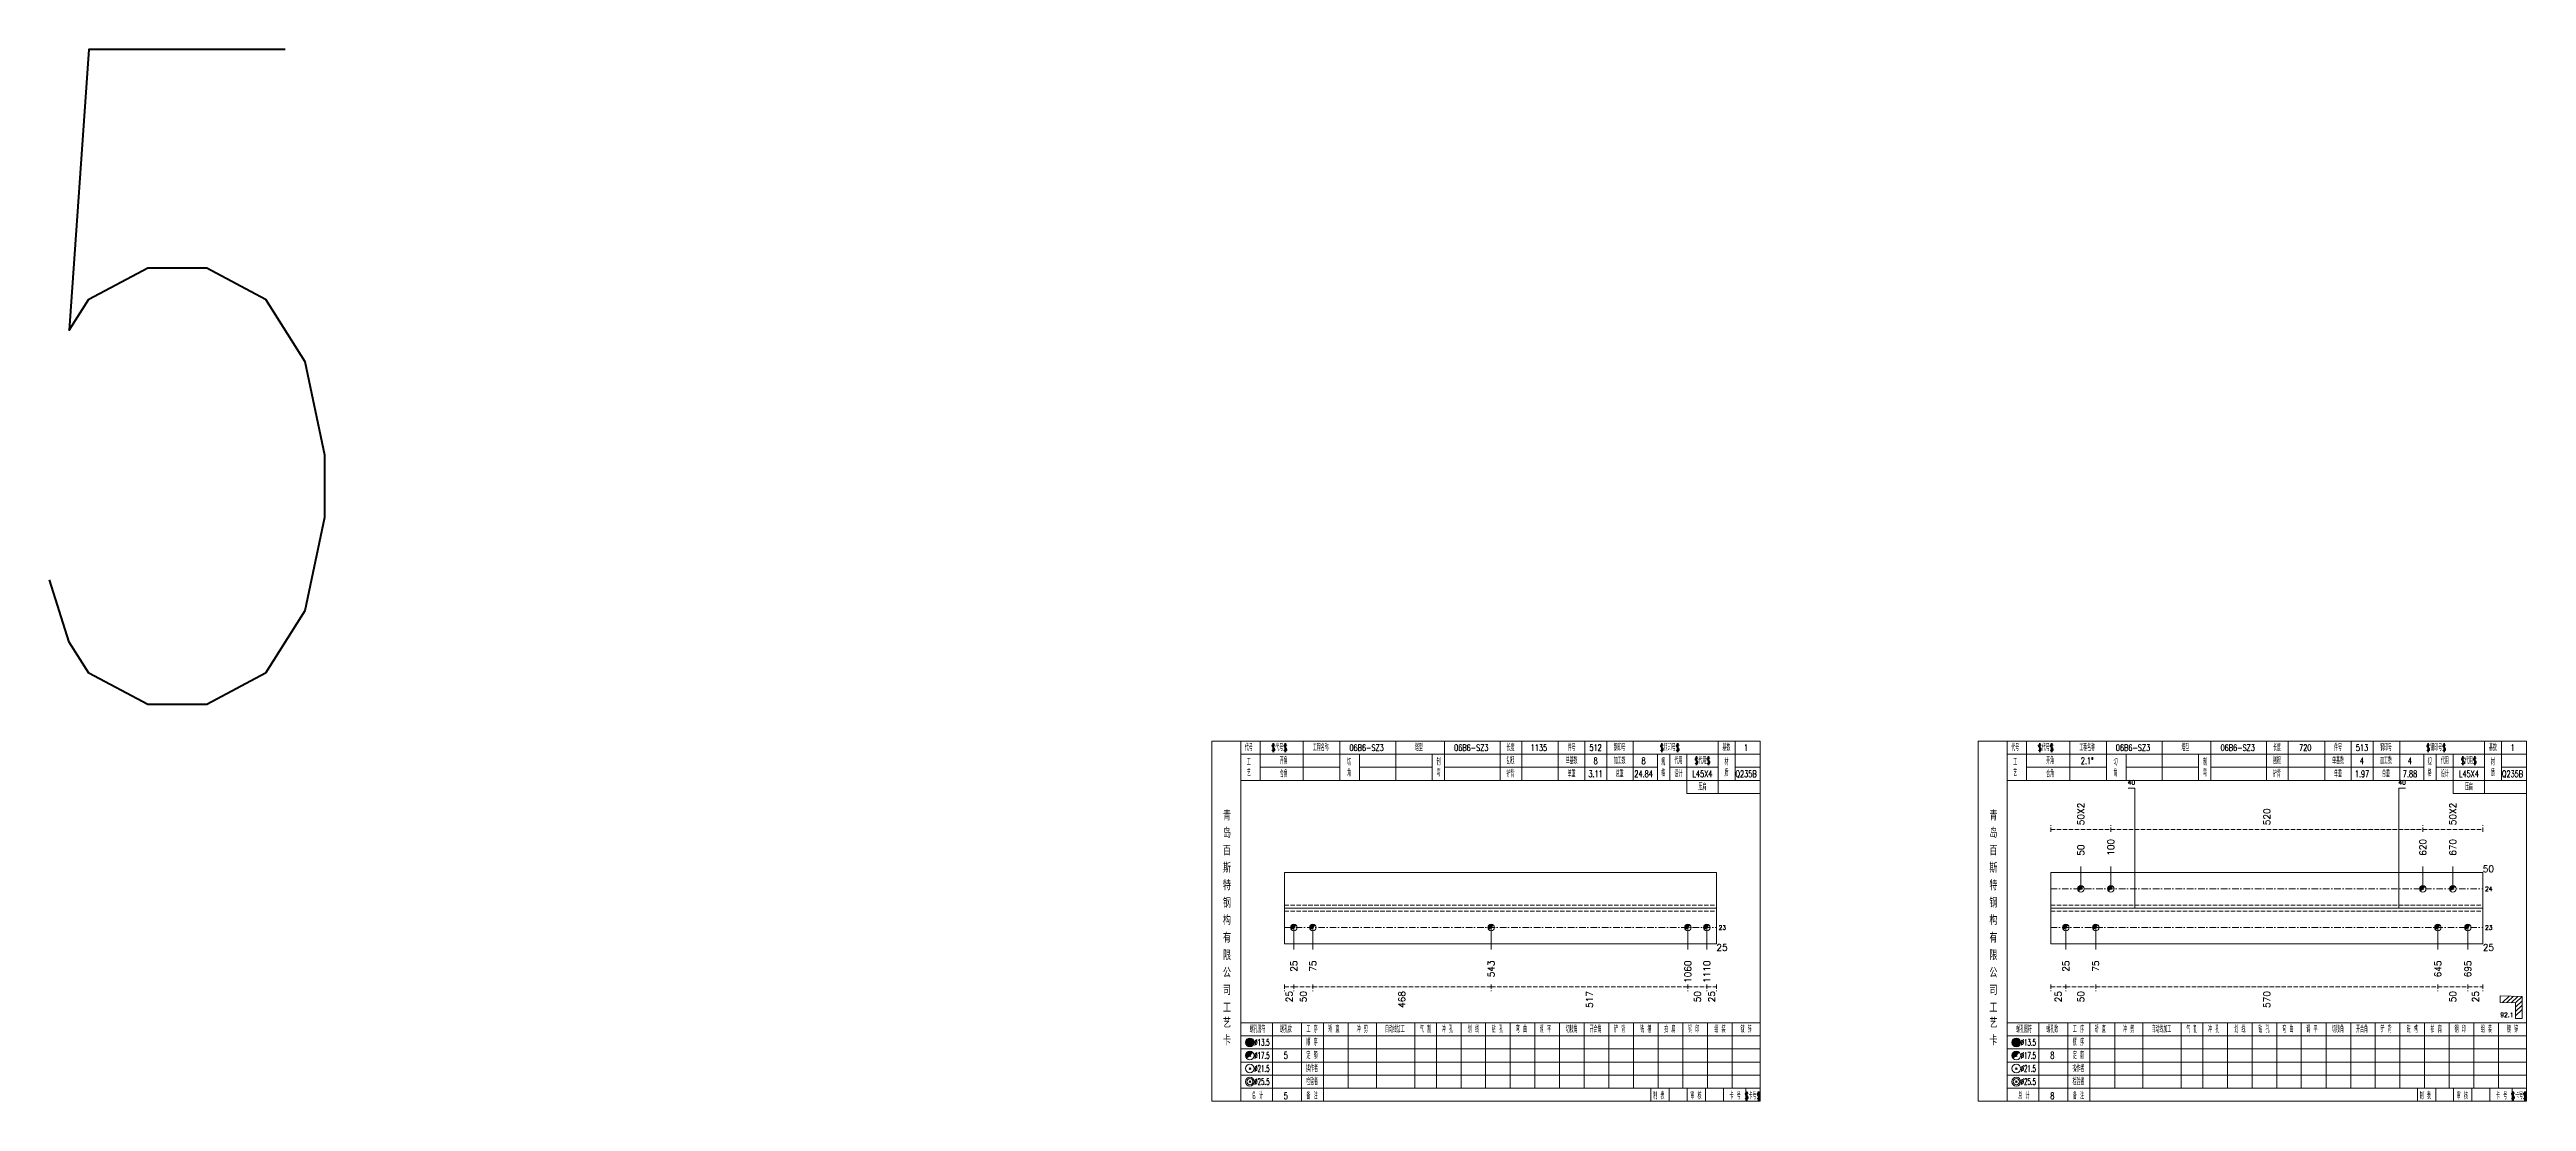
# Model space of a CAD drawing. Extents: x -533 to 8774, y 0 to 7979.
# Drawn here: x -533 to 603, y 4289 to 4771 of the extents above; entities that cross this region are included whole.
import ezdxf
from ezdxf.enums import TextEntityAlignment as Align

# ---------------------------------------------------------------- set-up
doc = ezdxf.new("R2010")
doc.units = 0
doc.header["$MEASUREMENT"] = 0
doc.linetypes.add('一点画线', pattern=[5.2, 3, -1, 0.2, -1])
doc.linetypes.add('虚线', pattern=[2.75, 2, -0.75])
doc.layers.get('0').update_dxf_attribs({"linetype": 'CONTINUOUS', "lineweight": 25})
for name, color, linetype, lineweight in [('1', 7, 'CONTINUOUS', 25), ('2', 7, 'CONTINUOUS', 25), ('4', 7, 'CONTINUOUS', 25), ('5', 7, 'CONTINUOUS', 25)]:
    doc.layers.add(name, color=color, linetype=linetype, lineweight=lineweight)
doc.styles.get("Standard").update_dxf_attribs({"font": 'simplex.shx', "width": 0.7, "height": 3, "bigfont": 'gbhzfs.shx'})

# ---------------------------------------------------------------- blocks, each defined once
blk = doc.blocks.new('孔17.5')
at = {"layer": '5', "color": 7, "linetype": 'Continuous', "lineweight": 0}
for p, q in [((-0.2, -0.2), (0.2, 0.2)), ((-0.2, 0.2), (0.2, -0.2))]:
    blk.add_line(p, q, dxfattribs=at)
at = {"layer": '5', "color": 7, "linetype": 'Continuous', "lineweight": 13}
blk.add_circle((0, 0), 1, dxfattribs=at)
for radius in [0.9, 0.8, 0.7, 0.6, 0.5, 0.4, 0.3, 0.2, 0.1]:
    blk.add_arc((0, 0), radius, 45, 225, dxfattribs=at)

msp = doc.modelspace()

# ---------------------------------------------------------------- linework, layer by layer
at = {"color": 8, "linetype": '虚线', "lineweight": 9}
for p, q in [((384.7, 4412.9), (384.7, 4415.9)), ((384.7, 4413.9), (412.2, 4413.9)), ((412.2, 4412.9), (412.2, 4415.9)), ((412.2, 4412.9), (412.2, 4415.9)), ((412.2, 4413.9), (555.3, 4413.9)), ((555.3, 4412.9), (555.3, 4415.9)), ((555.3, 4412.9), (555.3, 4415.9)), ((555.3, 4413.9), (582.8, 4413.9)), ((582.8, 4412.9), (582.8, 4415.9)), ((33.3, 4342.9), (33.3, 4339.9)), ((33.3, 4341.9), (37.7, 4341.9)), ((37.7, 4342.9), (37.7, 4339.9)), ((37.7, 4342.9), (37.7, 4339.9)), ((37.7, 4341.9), (46.4, 4341.9)), ((46.4, 4342.9), (46.4, 4339.9)), ((46.4, 4342.9), (46.4, 4339.9)), ((46.4, 4341.9), (128.1, 4341.9)), ((128.1, 4342.9), (128.1, 4339.9)), ((128.1, 4342.9), (128.1, 4339.9)), ((128.1, 4341.9), (218.3, 4341.9)), ((218.3, 4342.9), (218.3, 4339.9)), ((218.3, 4342.9), (218.3, 4339.9)), ((218.3, 4341.9), (227, 4341.9)), ((227, 4342.9), (227, 4339.9)), ((227, 4342.9), (227, 4339.9)), ((227, 4341.9), (231.4, 4341.9)), ((231.4, 4342.9), (231.4, 4339.9)), ((384.7, 4342.9), (384.7, 4339.9)), ((384.7, 4341.9), (391.6, 4341.9)), ((391.6, 4342.9), (391.6, 4339.9)), ((391.6, 4342.9), (391.6, 4339.9)), ((391.6, 4341.9), (405.3, 4341.9)), ((405.3, 4342.9), (405.3, 4339.9)), ((405.3, 4342.9), (405.3, 4339.9)), ((405.3, 4341.9), (562.2, 4341.9)), ((562.2, 4342.9), (562.2, 4339.9)), ((562.2, 4342.9), (562.2, 4339.9)), ((562.2, 4341.9), (575.9, 4341.9)), ((575.9, 4342.9), (575.9, 4339.9)), ((575.9, 4342.9), (575.9, 4339.9)), ((575.9, 4341.9), (582.8, 4341.9)), ((582.8, 4342.9), (582.8, 4339.9))]:
    msp.add_line(p, q, dxfattribs=at)
at = {"color": 7, "linetype": 'Continuous', "lineweight": 13}
for p, q in [((398.5, 4386.7), (398.5, 4396.9)), ((412.2, 4386.7), (412.2, 4396.9)), ((555.3, 4386.7), (555.3, 4396.9)), ((569, 4386.7), (569, 4396.9)), ((37.7, 4369), (37.7, 4358.9)), ((46.4, 4369), (46.4, 4358.9)), ((128.1, 4369), (128.1, 4358.9)), ((218.3, 4369), (218.3, 4358.9)), ((227, 4369), (227, 4358.9)), ((391.6, 4369), (391.6, 4358.9)), ((405.3, 4369), (405.3, 4358.9)), ((562.2, 4369), (562.2, 4358.9)), ((575.9, 4369), (575.9, 4358.9))]:
    msp.add_line(p, q, dxfattribs=at)
at = {"color": 7, "linetype": 'Continuous', "lineweight": 18}
for p, q in [((33.3, 4394.2), (33.3, 4361.5)), ((33.3, 4394.2), (231.4, 4394.2)), ((231.4, 4394.2), (231.4, 4361.5)), ((384.7, 4394.2), (384.7, 4361.5)), ((384.7, 4394.2), (582.8, 4394.2)), ((582.8, 4394.2), (582.8, 4361.5)), ((33.3, 4377.9), (231.4, 4377.9)), ((384.7, 4377.9), (582.8, 4377.9))]:
    msp.add_line(p, q, dxfattribs=at)
at = {"color": 3, "linetype": '一点画线', "lineweight": 13}
for p, q in [((384.7, 4386.7), (582.8, 4386.7)), ((33.3, 4369), (231.4, 4369)), ((384.7, 4369), (582.8, 4369))]:
    msp.add_line(p, q, dxfattribs=at)
at = {"color": 1, "linetype": '虚线', "lineweight": 18}
for p, q in [((33.3, 4379.2), (231.4, 4379.2)), ((33.3, 4376.5), (231.4, 4376.5)), ((384.7, 4379.2), (582.8, 4379.2)), ((384.7, 4376.5), (582.8, 4376.5))]:
    msp.add_line(p, q, dxfattribs=at)
at = {"layer": '1', "color": 7, "linetype": 'Continuous', "lineweight": 18}
for p, q in [((33.3, 4361.5), (231.4, 4361.5)), ((384.7, 4361.5), (582.8, 4361.5))]:
    msp.add_line(p, q, dxfattribs=at)
at = {"layer": '2', "color": 7, "linetype": 'Continuous', "lineweight": 13}
for p, q in [((423.2, 4432.9), (420.2, 4432.9)), ((423.2, 4377.9), (423.2, 4432.9)), ((544.3, 4377.9), (544.3, 4432.9)), ((544.3, 4432.9), (547.3, 4432.9)), ((590.8, 4337.7), (590.7, 4334.7)), ((590.7, 4334.7), (597.8, 4334.5)), ((600.8, 4337.4), (590.8, 4337.7)), ((591.8, 4334.7), (594.8, 4337.6)), ((593.8, 4334.6), (596.8, 4337.5)), ((595.8, 4334.5), (598.8, 4337.4)), ((597.8, 4334.5), (600.8, 4337.4)), ((597.8, 4332.5), (600.8, 4335.4)), ((597.8, 4334.5), (597.8, 4327.4)), ((597.8, 4330.5), (600.8, 4333.4)), ((597.8, 4328.5), (600.8, 4331.4)), ((597.8, 4327.4), (600.8, 4327.4)), ((600.8, 4327.4), (600.8, 4337.4))]:
    msp.add_line(p, q, dxfattribs=at)
at = {"layer": '4', "color": 1, "linetype": 'Continuous', "lineweight": 18}
for p, q in [((13.3, 4289.4), (13.3, 4454.4)), ((22.2, 4436.4), (22.2, 4454.4)), ((42, 4436.4), (42, 4454.4)), ((58.8, 4436.4), (58.8, 4454.4)), ((84.4, 4436.4), (84.4, 4454.4)), ((106.7, 4436.4), (106.7, 4454.4)), ((132.2, 4436.4), (132.2, 4454.4)), ((142.2, 4436.4), (142.2, 4454.4)), ((158.9, 4436.4), (158.9, 4454.4)), ((171.1, 4436.4), (171.1, 4454.4)), ((181.1, 4436.4), (181.1, 4454.4)), ((193.3, 4436.4), (193.3, 4454.4)), ((232.2, 4430.4), (232.2, 4454.4)), ((240, 4436.4), (240, 4454.4)), ((364.7, 4289.4), (364.7, 4454.4)), ((373.6, 4436.4), (373.6, 4454.4)), ((393.4, 4436.4), (393.4, 4454.4)), ((410.2, 4436.4), (410.2, 4454.4)), ((435.8, 4436.4), (435.8, 4454.4)), ((458.1, 4436.4), (458.1, 4454.4)), ((483.6, 4436.4), (483.6, 4454.4)), ((493.6, 4436.4), (493.6, 4454.4)), ((510.3, 4436.4), (510.3, 4454.4)), ((522.5, 4436.4), (522.5, 4454.4)), ((532.5, 4436.4), (532.5, 4454.4)), ((544.7, 4436.4), (544.7, 4454.4)), ((583.6, 4430.4), (583.6, 4454.4)), ((591.4, 4436.4), (591.4, 4454.4)), ((13.3, 4448.4), (251.4, 4448.4)), ((22.2, 4442.4), (58.8, 4442.4)), ((67.8, 4436.4), (67.8, 4448.4)), ((67.8, 4442.4), (101.1, 4442.4)), ((101.1, 4436.4), (101.1, 4448.4)), ((106.7, 4442.4), (204.4, 4442.4)), ((204.4, 4436.4), (204.4, 4448.4)), ((210, 4436.4), (210, 4448.4)), ((210, 4442.4), (232.2, 4442.4)), ((217.8, 4430.4), (217.8, 4448.4)), ((240, 4442.4), (251.4, 4442.4)), ((364.7, 4448.4), (602.8, 4448.4)), ((373.6, 4442.4), (410.2, 4442.4)), ((419.2, 4436.4), (419.2, 4448.4)), ((419.2, 4442.4), (452.5, 4442.4)), ((452.5, 4436.4), (452.5, 4448.4)), ((458.1, 4442.4), (555.8, 4442.4)), ((555.8, 4436.4), (555.8, 4448.4)), ((561.4, 4436.4), (561.4, 4448.4)), ((561.4, 4442.4), (583.6, 4442.4)), ((569.2, 4430.4), (569.2, 4448.4)), ((591.4, 4442.4), (602.8, 4442.4)), ((13.3, 4436.4), (251.4, 4436.4)), ((217.8, 4430.4), (251.4, 4430.4)), ((364.7, 4436.4), (602.8, 4436.4)), ((569.2, 4430.4), (602.8, 4430.4)), ((13.3, 4325.4), (251.4, 4325.4)), ((13.3, 4319.4), (251.4, 4319.4)), ((27.8, 4289.4), (27.8, 4325.4)), ((41.1, 4289.4), (41.1, 4325.4)), ((51.2, 4289.4), (51.2, 4325.4)), ((62.6, 4295.4), (62.6, 4325.4)), ((75.5, 4295.4), (75.5, 4325.4)), ((93.1, 4295.4), (93.1, 4325.4)), ((103, 4295.4), (103, 4325.4)), ((114.3, 4295.4), (114.3, 4325.4)), ((125.6, 4295.4), (125.6, 4325.4)), ((136.9, 4295.4), (136.9, 4325.4)), ((148.1, 4295.4), (148.1, 4325.4)), ((159.5, 4295.4), (159.5, 4325.4)), ((170.8, 4295.4), (170.8, 4325.4)), ((182.1, 4295.4), (182.1, 4325.4)), ((193.4, 4295.4), (193.4, 4325.4)), ((204.7, 4295.4), (204.7, 4325.4)), ((216, 4295.4), (216, 4325.4)), ((227.3, 4295.4), (227.3, 4325.4)), ((238.6, 4295.4), (238.6, 4325.4)), ((364.7, 4325.4), (602.8, 4325.4)), ((364.7, 4319.4), (602.8, 4319.4)), ((379.2, 4289.4), (379.2, 4325.4)), ((392.5, 4289.4), (392.5, 4325.4)), ((402.6, 4289.4), (402.6, 4325.4)), ((414, 4295.4), (414, 4325.4)), ((426.9, 4295.4), (426.9, 4325.4)), ((444.5, 4295.4), (444.5, 4325.4)), ((454.4, 4295.4), (454.4, 4325.4)), ((465.7, 4295.4), (465.7, 4325.4)), ((477, 4295.4), (477, 4325.4)), ((488.3, 4295.4), (488.3, 4325.4)), ((499.5, 4295.4), (499.5, 4325.4)), ((510.9, 4295.4), (510.9, 4325.4)), ((522.2, 4295.4), (522.2, 4325.4)), ((533.5, 4295.4), (533.5, 4325.4)), ((544.8, 4295.4), (544.8, 4325.4)), ((556.1, 4295.4), (556.1, 4325.4)), ((567.4, 4295.4), (567.4, 4325.4)), ((578.7, 4295.4), (578.7, 4325.4)), ((590, 4295.4), (590, 4325.4)), ((13.3, 4313.4), (251.4, 4313.4)), ((13.3, 4307.4), (251.4, 4307.4)), ((364.7, 4313.4), (602.8, 4313.4)), ((364.7, 4307.4), (602.8, 4307.4)), ((13.3, 4301.4), (251.4, 4301.4)), ((13.3, 4295.4), (251.4, 4295.4)), ((201.4, 4289.4), (201.4, 4295.4)), ((209.8, 4289.4), (209.8, 4295.4)), ((218, 4289.4), (218, 4295.4)), ((226.4, 4289.4), (226.4, 4295.4)), ((234.6, 4289.4), (234.6, 4295.4)), ((244.9, 4289.4), (244.9, 4295.4)), ((364.7, 4301.4), (602.8, 4301.4)), ((364.7, 4295.4), (602.8, 4295.4)), ((552.8, 4289.4), (552.8, 4295.4)), ((561.2, 4289.4), (561.2, 4295.4)), ((569.4, 4289.4), (569.4, 4295.4)), ((577.8, 4289.4), (577.8, 4295.4)), ((586, 4289.4), (586, 4295.4)), ((596.3, 4289.4), (596.3, 4295.4))]:
    msp.add_line(p, q, dxfattribs=at)
at = {"layer": '4', "color": 7, "linetype": 'Continuous', "lineweight": 13}
for p, q in [((17.3, 4316.2), (17.7, 4316.6)), ((17.7, 4316.2), (17.3, 4316.6)), ((368.7, 4316.2), (369.1, 4316.6)), ((369.1, 4316.2), (368.7, 4316.6)), ((17.1, 4304), (17.9, 4304.8)), ((17.9, 4304), (17.1, 4304.8)), ((368.5, 4304), (369.3, 4304.8)), ((369.3, 4304), (368.5, 4304.8)), ((17.1, 4298), (17.9, 4298.8)), ((17.9, 4298), (17.1, 4298.8)), ((368.5, 4298), (369.3, 4298.8)), ((369.3, 4298), (368.5, 4298.8))]:
    msp.add_line(p, q, dxfattribs=at)
at = {"layer": '4', "color": 7, "linetype": 'Continuous', "lineweight": 0}
for p, q in [((17.1, 4310), (17.9, 4310.8)), ((17.1, 4310.8), (17.9, 4310)), ((368.5, 4310), (369.3, 4310.8)), ((368.5, 4310.8), (369.3, 4310))]:
    msp.add_line(p, q, dxfattribs=at)
at = {"layer": '4', "color": 1, "linetype": 'Continuous', "lineweight": 18}
for points in [[(0, 4454.4), (0, 4289.4), (251.4, 4289.4), (251.4, 4454.4)], [(351.4, 4454.4), (351.4, 4289.4), (602.8, 4289.4), (602.8, 4454.4)]]:
    msp.add_lwpolyline(points, close=True, dxfattribs=at)
at = {"layer": '4', "color": 7, "linetype": 'Continuous', "lineweight": 13}
for centre, radius in [((17.5, 4316.4), 2), ((17.5, 4316.4), 1.8), ((17.5, 4316.4), 1.6), ((17.5, 4316.4), 1.4), ((17.5, 4316.4), 1.2), ((17.5, 4316.4), 1), ((17.5, 4316.4), 0.8), ((17.5, 4316.4), 0.6), ((17.5, 4316.4), 0.4), ((17.5, 4316.4), 0.2), ((368.9, 4316.4), 2), ((368.9, 4316.4), 1.8), ((368.9, 4316.4), 1.6), ((368.9, 4316.4), 1.4), ((368.9, 4316.4), 1.2), ((368.9, 4316.4), 1), ((368.9, 4316.4), 0.8), ((368.9, 4316.4), 0.6), ((368.9, 4316.4), 0.4), ((368.9, 4316.4), 0.2), ((17.5, 4310.4), 2), ((17.5, 4304.4), 2), ((368.9, 4310.4), 2), ((368.9, 4304.4), 2), ((17.5, 4298.4), 2), ((17.5, 4298.4), 1.4), ((368.9, 4298.4), 2), ((368.9, 4298.4), 1.4)]:
    msp.add_circle(centre, radius, dxfattribs=at)
for centre, radius in [((17.5, 4310.4), 1.8), ((17.5, 4310.4), 1.6), ((17.5, 4310.4), 1.4), ((17.5, 4310.4), 1.2), ((17.5, 4310.4), 1), ((17.5, 4310.4), 0.8), ((17.5, 4310.4), 0.6), ((17.5, 4310.4), 0.4), ((17.5, 4310.4), 0.2), ((368.9, 4310.4), 1.8), ((368.9, 4310.4), 1.6), ((368.9, 4310.4), 1.4), ((368.9, 4310.4), 1.2), ((368.9, 4310.4), 1), ((368.9, 4310.4), 0.8), ((368.9, 4310.4), 0.6), ((368.9, 4310.4), 0.4), ((368.9, 4310.4), 0.2)]:
    msp.add_arc(centre, radius, 45, 225, dxfattribs=at)

# ---------------------------------------------------------------- block references
at = {"color": 7, "linetype": 'Continuous', "lineweight": 13, "xscale": 1.5, "yscale": 1.5, "zscale": 1.5}
for p in [(398.5, 4386.7), (412.2, 4386.7), (555.3, 4386.7), (569, 4386.7)]:
    msp.add_blockref('孔17.5', p, dxfattribs=at)
at = {"layer": '1', "color": 7, "linetype": 'Continuous', "lineweight": 13, "xscale": 1.5, "yscale": 1.5, "zscale": 1.5}
for p in [(37.7, 4369), (46.4, 4369), (128.1, 4369), (218.3, 4369), (227, 4369), (391.6, 4369), (405.3, 4369), (562.2, 4369), (575.9, 4369)]:
    msp.add_blockref('孔17.5', p, dxfattribs=at)

# ---------------------------------------------------------------- texts
at = {"color": 8, "linetype": 'Continuous', "lineweight": 9}
for s, p in [('50X2', (398.5, 4415.9)), ('520', (483.8, 4415.9)), ('50X2', (569, 4415.9))]:
    msp.add_text(s, height=3, rotation=90, dxfattribs=at).set_placement(p, align=Align.MIDDLE_LEFT)
at = {"color": 7, "linetype": 'Continuous', "lineweight": 13}
for s, p in [('50', (398.5, 4401.9)), ('100', (412.2, 4401.9)), ('620', (555.3, 4401.9)), ('670', (569, 4401.9))]:
    msp.add_text(s, height=3, rotation=90, dxfattribs=at).set_placement(p, align=Align.MIDDLE_LEFT)
for s, height, p in [('50', 3, (582.8, 4395.9)), ('24', 2, (583.8, 4386.7)), ('23', 2, (232.4, 4369)), ('23', 2, (583.8, 4369))]:
    msp.add_text(s, height=height, dxfattribs=at).set_placement(p, align=Align.MIDDLE_LEFT)
at = {"color": 8, "linetype": 'Continuous', "lineweight": 9}
for s, p in [('25', (35.5, 4339.9)), ('50', (42, 4339.9)), ('468', (87.2, 4339.9)), ('517', (173.2, 4339.9)), ('50', (222.7, 4339.9)), ('25', (229.2, 4339.9)), ('25', (388.1, 4339.9)), ('50', (398.5, 4339.9)), ('570', (483.8, 4339.9)), ('50', (569, 4339.9)), ('25', (579.4, 4339.9))]:
    msp.add_text(s, height=3, rotation=90, dxfattribs=at).set_placement(p, align=Align.MIDDLE_RIGHT)
at = {"color": 0, "linetype": 'Continuous', "insert": (-559.8, 4771.2), "char_height": 300, "width": 15280.334, "attachment_point": 1}
msp.add_mtext('5', dxfattribs=at)
at = {"layer": '1', "color": 7, "linetype": 'Continuous', "lineweight": 13}
for p in [(231.4, 4359.9), (582.8, 4359.9)]:
    msp.add_text('25', height=3, dxfattribs=at).set_placement(p, align=Align.MIDDLE_LEFT)
for s, p in [('25', (37.7, 4353.9)), ('75', (46.4, 4353.9)), ('543', (128.1, 4353.9)), ('1060', (218.3, 4353.9)), ('1110', (227, 4353.9)), ('25', (391.6, 4353.9)), ('75', (405.3, 4353.9)), ('645', (562.2, 4353.9)), ('695', (575.9, 4353.9))]:
    msp.add_text(s, height=3, rotation=90, dxfattribs=at).set_placement(p, align=Align.MIDDLE_RIGHT)
at = {"layer": '2', "color": 7, "linetype": 'Continuous', "lineweight": 13}
for p in [(421.7, 4433.9), (545.8, 4433.9)]:
    msp.add_text('40', height=2, dxfattribs=at).set_placement(p, align=Align.BOTTOM_CENTER)
msp.add_text('92.1', height=2, dxfattribs=at).set_placement((596.8, 4327.4), align=Align.BOTTOM_RIGHT)
at = {"layer": '4', "color": 1, "linetype": 'Continuous', "lineweight": 13}
for s, height, width, p in [('代号', 3, 0.6, (17, 4451.4)), ('$代号$', 3, 0.6, (31, 4451.4)), ('工程名称', 3, 0.6, (50, 4451.4)), ('06B6-SZ3', 3, 0.6, (71, 4451.4)), ('塔型', 3, 0.6, (95, 4451.4)), ('06B6-SZ3', 3, 0.6, (119, 4451.4)), ('长度', 3, 0.6, (137, 4451.4)), ('1135', 3, 0.6, (150, 4451.4)), ('件号', 3, 0.6, (165, 4451.4)), ('512', 3, 0.6, (176, 4451.4)), ('钢印号', 3, 0.6, (187, 4451.4)), ('$钢印号$', 3, 0.6, (210, 4451.4)), ('基数', 3, 0.6, (236, 4451.4)), ('1', 3, 0.6, (245, 4451.4)), ('代号', 3, 0.6, (368.4, 4451.4)), ('$代号$', 3, 0.6, (382.4, 4451.4)), ('工程名称', 3, 0.6, (401.4, 4451.4)), ('06B6-SZ3', 3, 0.6, (422.4, 4451.4)), ('塔型', 3, 0.6, (446.4, 4451.4)), ('06B6-SZ3', 3, 0.6, (470.4, 4451.4)), ('长度', 3, 0.6, (488.4, 4451.4)), ('720', 3, 0.6, (501.4, 4451.4)), ('件号', 3, 0.6, (516.4, 4451.4)), ('513', 3, 0.6, (527.4, 4451.4)), ('钢印号', 3, 0.6, (538.4, 4451.4)), ('$钢印号$', 3, 0.6, (561.4, 4451.4)), ('基数', 3, 0.6, (587.4, 4451.4)), ('1', 3, 0.6, (596.4, 4451.4)), ('工', 3, 0.6, (17, 4444.8)), ('艺', 3, 0.6, (17, 4439.8)), ('开角', 3, 0.6, (33, 4445.4)), ('合角', 3, 0.6, (33, 4439.4)), ('切', 3, 0.6, (63, 4444.8)), ('角', 3, 0.6, (63, 4439.8)), ('制', 3, 0.6, (104, 4444.8)), ('弯', 3, 0.6, (104, 4439.8)), ('刨根', 3, 0.6, (137, 4445.4)), ('铲背', 3, 0.6, (137, 4439.4)), ('单基数', 3, 0.6, (165, 4445.4)), ('单重', 3, 0.6, (165, 4439.4)), ('3.11', 3, 0.6, (176, 4439.4)), ('8', 3, 0.6, (176, 4445.4)), ('加工数', 3, 0.6, (187, 4445.4)), ('总重', 3, 0.6, (187, 4439.4)), ('24.84', 3, 0.6, (198, 4439.4)), ('8', 3, 0.6, (198, 4445.4)), ('规', 3, 0.6, (207, 4444.8)), ('格', 3, 0.6, (207, 4439.8)), ('代用', 3, 0.6, (214, 4445.4)), ('设计', 3, 0.6, (214, 4439.4)), ('L45X4', 3, 0.6, (225, 4439.4)), ('$代用$', 3, 0.6, (225, 4445.4)), ('材', 3, 0.6, (236, 4444.8)), ('质', 3, 0.6, (236, 4439.8)), ('Q235B', 3, 0.6, (245, 4439.4)), ('工', 3, 0.6, (368.4, 4444.8)), ('艺', 3, 0.6, (368.4, 4439.8)), ('开角', 3, 0.6, (384.4, 4445.4)), ('合角', 3, 0.6, (384.4, 4439.4)), ('2.1%%d', 3, 0.6, (401.4, 4445.4)), ('切', 3, 0.6, (414.4, 4444.8)), ('角', 3, 0.6, (414.4, 4439.8)), ('制', 3, 0.6, (455.4, 4444.8)), ('弯', 3, 0.6, (455.4, 4439.8)), ('刨根', 3, 0.6, (488.4, 4445.4)), ('铲背', 3, 0.6, (488.4, 4439.4)), ('单基数', 3, 0.6, (516.4, 4445.4)), ('单重', 3, 0.6, (516.4, 4439.4)), ('1.97', 3, 0.6, (527.4, 4439.4)), ('4', 3, 0.6, (527.4, 4445.4)), ('加工数', 3, 0.6, (538.4, 4445.4)), ('总重', 3, 0.6, (538.4, 4439.4)), ('7.88', 3, 0.6, (549.4, 4439.4)), ('4', 3, 0.6, (549.4, 4445.4)), ('规', 3, 0.6, (558.4, 4444.8)), ('格', 3, 0.6, (558.4, 4439.8)), ('代用', 3, 0.6, (565.4, 4445.4)), ('设计', 3, 0.6, (565.4, 4439.4)), ('L45X4', 3, 0.6, (576.4, 4439.4)), ('$代用$', 3, 0.6, (576.4, 4445.4)), ('材', 3, 0.6, (587.4, 4444.8)), ('质', 3, 0.6, (587.4, 4439.8)), ('Q235B', 3, 0.6, (596.4, 4439.4)), ('压扁', 3, 0.6, (225, 4433.4)), ('压扁', 3, 0.6, (576.4, 4433.4)), ('青', 4.6, 0.8, (7, 4420.4)), ('青', 4.6, 0.8, (358.4, 4420.4)), ('百', 4.6, 0.8, (7, 4404.4)), ('岛', 4.6, 0.8, (7, 4412.4)), ('百', 4.6, 0.8, (358.4, 4404.4)), ('岛', 4.6, 0.8, (358.4, 4412.4)), ('斯', 4.6, 0.8, (7, 4396.4)), ('斯', 4.6, 0.8, (358.4, 4396.4)), ('特', 4.6, 0.8, (7, 4388.4)), ('特', 4.6, 0.8, (358.4, 4388.4)), ('钢', 4.6, 0.8, (7, 4380.4)), ('构', 4.6, 0.8, (7, 4372.4)), ('钢', 4.6, 0.8, (358.4, 4380.4)), ('构', 4.6, 0.8, (358.4, 4372.4)), ('有', 4.6, 0.8, (7, 4364.4)), ('有', 4.6, 0.8, (358.4, 4364.4)), ('公', 4.6, 0.8, (7, 4348.4)), ('限', 4.6, 0.8, (7, 4356.4)), ('公', 4.6, 0.8, (358.4, 4348.4)), ('限', 4.6, 0.8, (358.4, 4356.4)), ('司', 4.6, 0.8, (7, 4340.4)), ('司', 4.6, 0.8, (358.4, 4340.4)), ('工', 4.6, 0.8, (7, 4332.4)), ('艺', 4.6, 0.8, (7, 4325.4)), ('工', 4.6, 0.8, (358.4, 4332.4)), ('艺', 4.6, 0.8, (358.4, 4325.4)), ('卡', 4.6, 0.8, (7, 4317.4)), ('螺孔图符', 3, 0.6, (21, 4322.4)), ('%%C13.5', 3, 0.5, (23, 4316.4)), ('螺孔数', 3, 0.6, (34, 4322.4)), ('顺 序', 3, 0.6, (46, 4316.4)), ('工 序', 3, 0.6, (46, 4322.4)), ('矫 直', 3, 0.6, (56, 4322.4)), ('冲 剪', 3, 0.6, (69, 4322.4)), ('自动线加工', 3, 0.6, (84, 4322.4)), ('气 割', 3, 0.6, (98, 4322.4)), ('冲 孔', 3, 0.6, (108, 4322.4)), ('划 线', 3, 0.6, (120, 4322.4)), ('钻 孔', 3, 0.6, (131, 4322.4)), ('弯 曲', 3, 0.6, (142, 4322.4)), ('调 平', 3, 0.6, (153, 4322.4)), ('切肢角', 3, 0.6, (165, 4322.4)), ('开合角', 3, 0.6, (176, 4322.4)), ('铲 背', 3, 0.6, (187, 4322.4)), ('铣 槽', 3, 0.6, (199, 4322.4)), ('拍 扁', 3, 0.6, (210, 4322.4)), ('钢 印', 3, 0.6, (221, 4322.4)), ('组 装', 3, 0.6, (233, 4322.4)), ('镀 锌', 3, 0.6, (245, 4322.4)), ('卡', 4.6, 0.8, (358.4, 4317.4)), ('螺孔图符', 3, 0.6, (372.4, 4322.4)), ('%%C13.5', 3, 0.5, (374.4, 4316.4)), ('螺孔数', 3, 0.6, (385.4, 4322.4)), ('顺 序', 3, 0.6, (397.4, 4316.4)), ('工 序', 3, 0.6, (397.4, 4322.4)), ('矫 直', 3, 0.6, (407.4, 4322.4)), ('冲 剪', 3, 0.6, (420.4, 4322.4)), ('自动线加工', 3, 0.6, (435.4, 4322.4)), ('气 割', 3, 0.6, (449.4, 4322.4)), ('冲 孔', 3, 0.6, (459.4, 4322.4)), ('划 线', 3, 0.6, (471.4, 4322.4)), ('钻 孔', 3, 0.6, (482.4, 4322.4)), ('弯 曲', 3, 0.6, (493.4, 4322.4)), ('调 平', 3, 0.6, (504.4, 4322.4)), ('切肢角', 3, 0.6, (516.4, 4322.4)), ('开合角', 3, 0.6, (527.4, 4322.4)), ('铲 背', 3, 0.6, (538.4, 4322.4)), ('铣 槽', 3, 0.6, (550.4, 4322.4)), ('拍 扁', 3, 0.6, (561.4, 4322.4)), ('钢 印', 3, 0.6, (572.4, 4322.4)), ('组 装', 3, 0.6, (584.4, 4322.4)), ('镀 锌', 3, 0.6, (596.4, 4322.4)), ('%%C17.5', 3, 0.5, (23, 4310.4)), ('%%C21.5', 3, 0.5, (23, 4304.4)), ('5', 3.2, 0.6, (34, 4310.4)), ('定 额', 3, 0.6, (46, 4310.4)), ('操作者', 3, 0.6, (46, 4304.4)), ('%%C17.5', 3, 0.5, (374.4, 4310.4)), ('%%C21.5', 3, 0.5, (374.4, 4304.4)), ('8', 3.2, 0.6, (385.4, 4310.4)), ('定 额', 3, 0.6, (397.4, 4310.4)), ('操作者', 3, 0.6, (397.4, 4304.4)), ('总 计', 3, 0.6, (21, 4291.9)), ('%%C25.5', 3, 0.5, (23, 4298.4)), ('5', 3, 0.6, (34, 4291.9)), ('检验者', 3, 0.6, (46, 4298.4)), ('备 注', 3, 0.6, (46, 4291.9)), ('制 表', 3, 0.6, (205, 4291.9)), ('审 核', 3, 0.6, (222, 4291.9)), ('卡 号', 3, 0.6, (240, 4291.9)), ('$卡号$', 3, 0.6, (248, 4291.9)), ('总 计', 3, 0.6, (372.4, 4291.9)), ('%%C25.5', 3, 0.5, (374.4, 4298.4)), ('8', 3, 0.6, (385.4, 4291.9)), ('检验者', 3, 0.6, (397.4, 4298.4)), ('备 注', 3, 0.6, (397.4, 4291.9)), ('制 表', 3, 0.6, (556.4, 4291.9)), ('审 核', 3, 0.6, (573.4, 4291.9)), ('卡 号', 3, 0.6, (591.4, 4291.9)), ('$卡号$', 3, 0.6, (599.4, 4291.9))]:
    msp.add_text(s, height=height, dxfattribs=dict(at, width=width)).set_placement(p, align=Align.MIDDLE_CENTER)

doc.saveas('drawing.dxf')
